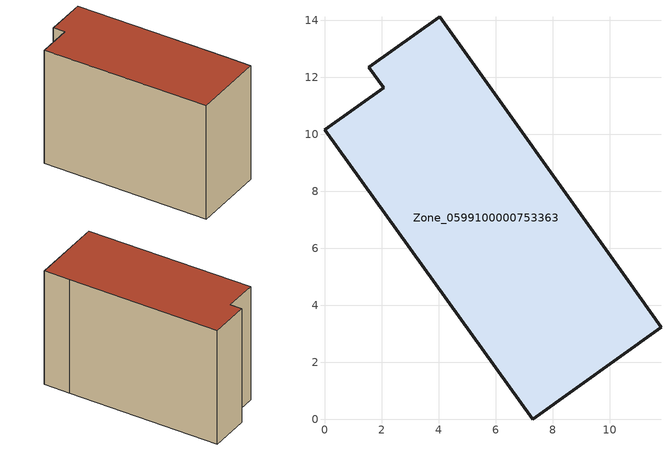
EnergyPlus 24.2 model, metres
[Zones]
Zone_0599100000753363
 floor ground (C_G): 10.66,4.86 11.8,3.23 7.3,0 0,10.16 2.08,11.62 1.55,12.36 4.03,14.13 z0
 wall outside (C_F): 11.8,3.23 10.66,4.86 4.03,14.13 1.55,12.36 2.08,11.62 0,10.16 7.3,0 11.8,3.23 z0:8.96
 roof outside (C_R): 0,10.16 7.3,0 11.8,3.23 10.66,4.86 4.03,14.13 1.55,12.36 2.08,11.62 z8.96
[BUILDING]
Pand.0599100000753363: North Axis=0; Terrain=City; Loads Convergence Tolerance Value=0.04; Temperature Convergence Tolerance Value=0.4; Solar Distribution=FullExterior; Maximum Number of Warmup Days=25; Minimum Number of Warmup Days=1
[Site:Location]
Rotterdam.The.Hague.AP_ZH_NLD Design_Conditions: Latitude=51.96; Longitude=4.45; Time Zone=1; Elevation=-4.5
[SITE:GROUNDTEMPERATURE:BUILDINGSURFACE]
18, 18, 18, 18, 18, 18, 18, 18, 18, 18, 18, 18
[MATERIAL] Thermal Absorptance=0.9; Solar Absorptance=0.7; Visible Absorptance=0.7
Name | Roughness | Thickness | Conductivity | Density | Specific Heat
G.TI.2006-2014 | MediumSmooth | 0.15 | 0.06 | 540 | 1210
F.TI.2006-2014 | Rough | 0.3 | 0.12 | 1920 | 840
R.TI.2006-2014 | MediumRough | 0.2 | 0.08 | 1500 | 1000
[CONSTRUCTION]
C_G: G.TI.2006-2014
C_F: F.TI.2006-2014
C_R: R.TI.2006-2014
[ZONE]
Zone_0599100000753363: Type=1; Multiplier=1; Ceiling Height=Autocalculate; Volume=Autocalculate; Floor Area=autocalculate; Part of Total Floor Area=Yes
[ZONEINFILTRATION:DESIGNFLOWRATE]
Infil_Zone_0599100000753363: Zone or ZoneList or Space or SpaceList=Zone_0599100000753363; Schedule=AlwaysOn; Design Flow Rate Calculation Method=Flow/Area; Flow Rate per Floor Area=0.0015; Constant Term Coefficient=1; Temperature Term Coefficient=0; Velocity Term Coefficient=0; Velocity Squared Term Coefficient=0
[HVACTEMPLATE:ZONE:IDEALLOADSAIRSYSTEM]
Zone_0599100000753363: Maximum Heating Supply Air Temperature=50; Minimum Cooling Supply Air Temperature=13; Maximum Heating Supply Air Humidity Ratio=0.0156; Minimum Cooling Supply Air Humidity Ratio=0.0077; Heating Limit=NoLimit; Cooling Limit=NoLimit; Dehumidification Control Type=ConstantSensibleHeatRatio; Cooling Sensible Heat Ratio=0.7; Dehumidification Setpoint=60; Humidification Control Type=None; Humidification Setpoint=30; Outdoor Air Method=None; Outdoor Air Flow Rate per Person=0.00944; Outdoor Air Flow Rate per Zone Floor Area=0; Outdoor Air Flow Rate per Zone=0; Demand Controlled Ventilation Type=None; Outdoor Air Economizer Type=NoEconomizer; Heat Recovery Type=None; Sensible Heat Recovery Effectiveness=0.7; Latent Heat Recovery Effectiveness=0.65
[ZONECONTROL:THERMOSTAT]
ThermostatControl_Zone_0599100000753363: Zone or ZoneList=Zone_0599100000753363; Control Type Schedule=DualSetpointControlType; Control 1=Thermostat_Zone_0599100000753363; Temperature Difference Between Cutout And Setpoint=0
[THERMOSTATSETPOINT:DUALSETPOINT]
Thermostat_Zone_0599100000753363: Heating Setpoint Temperature Schedule=HeatingSetpoint_Zone_0599100000753363; Cooling Setpoint Temperature Schedule=CoolingSetpoint_Zone_0599100000753363
[SCHEDULE:COMPACT]
HeatingSetpoint_Zone_0599100000753363: Through: 12/31, For: AllDays, Until: 24:00, 21
CoolingSetpoint_Zone_0599100000753363: Through: 12/31, For: AllDays, Until: 24:00, 24
DualSetpointControlType: Through: 12/31, For: AllDays, Until: 24:00, 4
AlwaysOn: Through: 12/31, For: AllDays, Until: 24:00, 1
